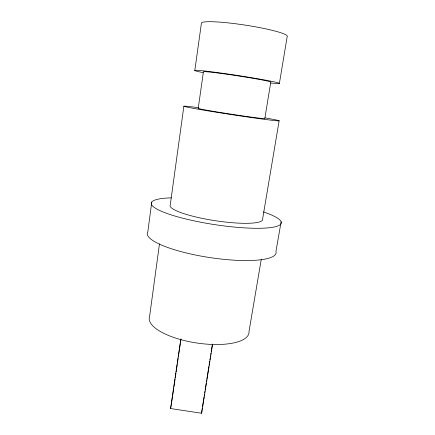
<?xml version="1.0" encoding="UTF-8"?>
<svg xmlns="http://www.w3.org/2000/svg" width="435" height="435" viewBox="0 0 435 435"><rect width="100%" height="100%" fill="white"/><g stroke="black" fill="none" stroke-linecap="round" stroke-linejoin="round"><path stroke-width="0.65" d="M180.802 339.197L170.569 408.547L201.644 413.25L201.938 410.134M151.755 202.025L147.824 231.86A65.136 14.616 8.7 0 0 209.708 257.553A65.136 14.616 8.7 0 0 275.964 251.365L281.13 221.736M159.466 243.91L149.602 316.403A50.427 17.83 8.7 0 0 196.582 342.97A50.427 17.83 8.7 0 0 249.005 331.492L261.261 259.396M183.88 106.151L170.275 204.847A46.833 8.298 8.7 0 0 215.281 220.703A46.833 8.298 8.7 0 0 262.631 218.919L279.15 120.718M194.804 70.541L201.378 23.495A43.5 4.731 8.7 0 1 245.199 25.11A43.5 4.731 8.7 0 1 287.176 36.66L279.384 83.493M198.224 108.342L203.417 71.862A34.12 1.191 8.7 0 1 237.412 75.799A34.12 1.191 8.7 0 1 270.771 82.177L264.823 118.527A33.734 0.75 8.7 0 1 228.631 113.791A33.734 0.75 8.7 0 1 199.023 108.337M171.27 404.806L171.569 402.788M171.765 401.445L172.461 396.736M172.662 395.393L173.75 387.998M173.951 386.65L175.044 379.255M175.24 377.912L175.936 373.203M176.137 371.86L177.224 364.465M177.426 363.116L178.122 358.413M178.317 357.064L179.41 349.669M179.611 348.326L180.302 343.617M180.503 342.274L180.998 338.914M202.047 409.46L202.259 408.117M202.471 406.774L204.069 396.709M204.281 395.366L204.493 394.023M204.706 392.68L204.918 391.337M205.13 389.999L205.342 388.656M205.554 387.313L206.195 383.284M206.407 381.941L206.62 380.603M206.832 379.26L208.854 366.504M209.066 365.166L209.278 363.823M209.491 362.48L209.703 361.137M209.915 359.794L210.127 358.451M210.344 357.108L210.556 355.765M210.768 354.427L210.98 353.084M211.192 351.741L212.258 345.026M201.644 413.25L212.617 344.02M170.569 408.547L171.172 405.48M263.452 211.91A65.772 11.68 8.7 0 1 261.13 228.25A65.772 11.68 8.7 0 1 169.242 214.243A65.772 11.68 8.7 0 1 171.314 197.865M264.942 117.852A48.323 1.077 8.7 0 1 265.176 119.435A48.323 1.077 8.7 0 1 197.158 109.016A48.323 1.077 8.7 0 1 198.806 107.722M203.123 72.634A42.88 1.501 8.7 0 1 208.816 71.465A42.88 1.501 8.7 0 1 265.964 80.219A42.88 1.501 8.7 0 1 270.668 82.976"/></g></svg>
